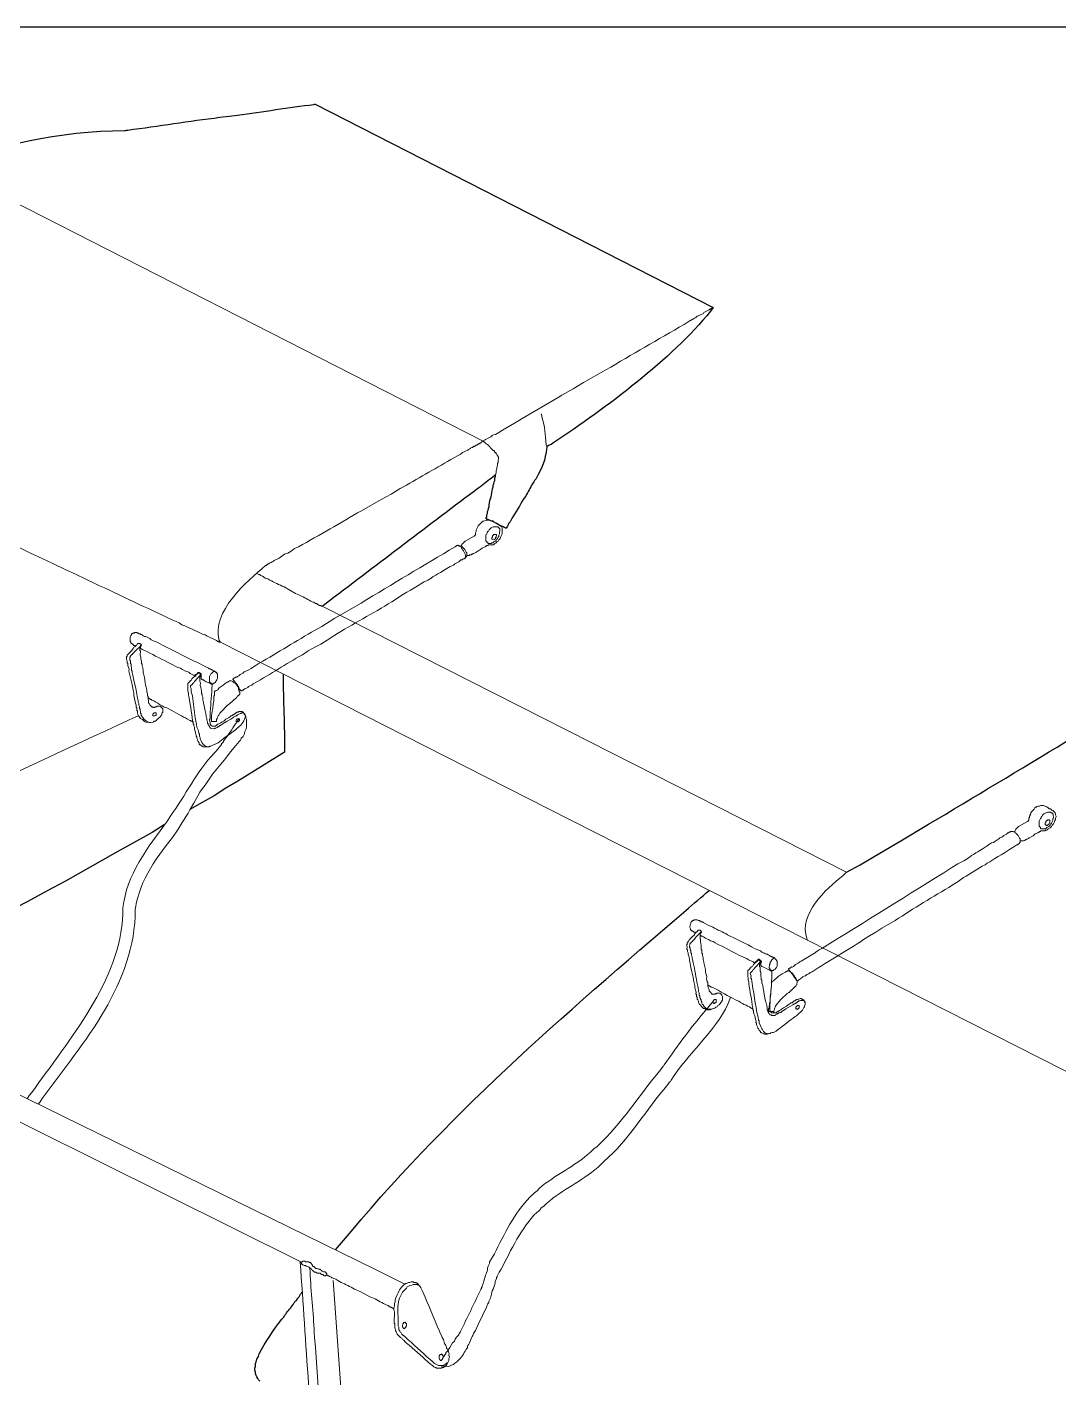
# Model space of a CAD drawing. Extents: x 0 to 563, y 0 to 205.
# Drawn here: x 219.5 to 260.1, y 151.9 to 205.2 of the extents above; entities that cross this region are included whole.
import ezdxf

# ---------------------------------------------------------------- set-up
doc = ezdxf.new("R2010")
doc.units = 0
doc.header["$LTSCALE"] = 0.3
doc.header["$MEASUREMENT"] = 0
doc.layers.add('1', color=1, linetype='CONTINUOUS')
doc.layers.add('TB Border', color=9, linetype='CONTINUOUS')

msp = doc.modelspace()

# ---------------------------------------------------------------- linework, layer by layer
at = {"layer": '1', "color": 41, "lineweight": 25}
for points in [[(230.761, 202.14), (230.787, 202.165), (230.812, 202.165), (246.497, 194.149), (246.392, 193.997)], [(227.059, 201.64), (227.419, 201.685), (227.753, 201.73)], [(223.306, 201.115), (223.357, 201.114), (223.383, 201.139), (223.434, 201.138)], [(240.224, 188.82), (240.12, 188.745), (240.017, 188.696), (239.939, 188.646)], [(239.507, 187.371), (239.455, 187.321), (239.428, 187.27), (239.375, 187.194)], [(239.111, 186.711), (239.032, 186.61), (238.979, 186.508)], [(229.552, 179.67), (229.551, 179.644)], [(229.602, 176.643), (229.601, 176.617), (228.694, 176.043), (227.761, 175.47), (227.294, 175.196), (226.828, 174.896), (226.361, 174.622), (225.869, 174.348)], [(251.754, 171.875), (252.297, 172.173), (252.842, 172.497), (253.904, 173.12), (254.992, 173.768)], [(231.622, 156.99), (231.857, 157.268)], [(229.943, 154.839), (229.97, 154.89), (229.996, 154.915), (230.022, 154.966), (230.074, 154.99), (230.1, 155.041), (230.101, 155.067), (230.179, 155.143), (230.232, 155.244), (230.258, 155.269), (230.284, 155.295), (230.285, 155.32), (230.31, 155.32)]]:
    msp.add_lwpolyline(points, dxfattribs=at)
at = {"layer": '1', "color": 41, "lineweight": 13}
for points in [[(216.203, 199.699), (237.43, 188.869)], [(246.497, 194.149), (246.471, 194.124), (246.445, 194.124), (246.445, 194.098), (246.419, 194.099), (246.393, 194.074), (246.367, 194.074), (246.341, 194.049)], [(239.754, 189.829), (239.731, 189.957)], [(237.43, 188.869), (237.455, 188.868), (237.455, 188.843), (237.481, 188.842), (237.506, 188.816), (237.531, 188.79), (237.556, 188.764), (237.607, 188.737), (237.834, 188.503), (237.859, 188.502), (237.885, 188.476), (237.884, 188.451), (237.909, 188.424), (237.935, 188.424), (237.935, 188.398), (237.96, 188.372), (237.984, 188.321), (238.01, 188.295), (238.009, 188.269), (238.034, 188.243), (238.031, 188.038), (238.004, 187.987), (238.003, 187.91), (237.976, 187.833), (237.975, 187.782), (237.948, 187.706), (237.947, 187.629), (237.92, 187.552), (237.918, 187.45)], [(239.939, 188.646), (239.915, 188.723)], [(237.083, 185.131), (237.135, 185.181), (237.137, 185.258), (237.163, 185.309), (237.164, 185.36), (237.19, 185.411), (237.191, 185.436), (237.244, 185.538), (237.296, 185.588), (237.322, 185.614), (237.374, 185.664), (237.4, 185.689), (237.427, 185.714), (237.452, 185.714), (237.556, 185.763), (237.709, 185.761), (237.76, 185.734), (237.812, 185.733), (237.837, 185.707), (237.888, 185.681), (237.913, 185.655), (237.938, 185.654)], [(237.938, 185.654), (237.964, 185.628), (237.989, 185.628), (238.014, 185.602), (238.04, 185.601), (238.065, 185.575), (238.09, 185.549), (238.116, 185.523), (238.141, 185.523), (238.166, 185.496), (238.166, 185.471), (238.191, 185.445), (238.187, 185.214), (238.161, 185.163), (238.134, 185.112), (238.107, 185.036), (238.055, 184.986), (238.029, 184.935), (237.977, 184.91), (237.95, 184.859), (237.899, 184.834), (237.846, 184.784), (237.821, 184.784)], [(236.563, 184.729), (236.564, 184.755), (236.59, 184.78), (236.59, 184.806), (236.616, 184.831), (236.642, 184.856), (236.668, 184.881), (236.695, 184.906), (236.721, 184.932), (237.083, 185.131)], [(230.152, 184.712), (229.996, 184.638), (229.867, 184.537), (229.737, 184.462), (229.608, 184.413), (229.4, 184.263), (229.193, 184.164), (229.167, 184.139), (229.116, 184.114), (229.089, 184.089), (229.064, 184.089), (229.012, 184.065), (228.986, 184.04), (228.96, 184.04), (228.934, 184.015), (228.909, 184.015), (228.908, 183.99), (228.883, 183.99), (228.882, 183.964), (228.856, 183.965)], [(236.715, 184.598), (236.74, 184.547), (236.764, 184.495), (236.79, 184.469), (236.787, 184.341), (236.761, 184.315), (236.735, 184.29), (236.735, 184.265), (236.709, 184.265), (236.683, 184.24), (236.657, 184.24), (236.631, 184.215), (236.605, 184.19), (236.554, 184.191), (236.476, 184.115), (236.372, 184.066), (236.32, 184.041), (236.268, 183.991)], [(236.735, 184.265), (236.737, 184.393), (236.712, 184.445), (236.687, 184.496), (236.663, 184.548), (236.637, 184.574), (236.613, 184.626), (236.588, 184.652), (236.563, 184.704), (236.512, 184.73), (236.486, 184.731), (236.461, 184.757), (236.435, 184.757), (236.436, 184.783), (236.435, 184.757), (236.41, 184.758)], [(237.097, 184.464), (237.071, 184.438), (237.045, 184.439), (237.019, 184.414), (236.994, 184.414), (236.968, 184.389), (236.916, 184.39), (236.89, 184.365), (236.788, 184.366)], [(237.641, 184.788), (237.615, 184.762), (237.564, 184.763), (237.563, 184.738), (237.538, 184.738), (237.512, 184.713)], [(228.62, 183.61), (228.594, 183.61), (228.569, 183.636), (228.543, 183.637)], [(229.026, 183.398), (228.95, 183.45), (228.848, 183.478)], [(235.75, 183.692), (235.647, 183.642), (235.569, 183.592), (235.466, 183.543), (235.387, 183.467)], [(230.272, 182.761), (230.17, 182.814), (230.043, 182.867), (229.586, 183.132)], [(234.3, 182.845), (233.833, 182.545)], [(230.882, 182.468), (230.831, 182.469), (230.755, 182.522)], [(231.086, 182.362), (231.06, 182.362), (231.035, 182.388), (231.009, 182.389)], [(240.781, 177.448), (231.086, 182.362)], [(225.203, 181.822), (225.331, 181.769), (225.458, 181.715), (225.559, 181.637)], [(224.7, 180.882), (224.547, 180.962), (224.471, 180.989), (224.42, 181.015), (224.344, 181.042), (224.293, 181.095), (224.141, 181.174), (224.09, 181.175), (224.039, 181.201), (224.014, 181.228), (223.963, 181.254), (223.937, 181.255), (223.912, 181.281), (223.861, 181.282), (223.861, 181.307), (223.81, 181.308), (223.785, 181.334), (223.708, 181.335), (223.682, 181.31), (223.656, 181.311), (223.63, 181.285), (223.604, 181.286), (223.578, 181.261), (223.578, 181.235), (223.552, 181.21), (223.525, 181.159), (223.522, 180.98), (223.547, 180.954), (223.547, 180.928), (223.572, 180.902), (223.598, 180.901), (223.597, 180.876), (223.623, 180.875), (223.673, 180.823), (223.724, 180.822), (223.724, 180.771), (223.698, 180.771), (223.672, 180.746), (223.645, 180.695), (223.593, 180.619), (223.567, 180.594), (223.541, 180.595), (223.541, 180.569), (223.436, 180.468), (223.41, 180.443), (223.409, 180.392), (223.383, 180.367), (223.381, 180.264), (223.406, 180.212), (223.405, 180.135), (223.43, 180.109), (223.429, 180.032), (223.477, 179.878), (223.476, 179.801), (223.595, 179.286), (223.643, 179.054), (223.666, 178.951), (223.665, 178.849), (223.736, 178.54), (223.761, 178.462), (223.759, 178.385), (223.784, 178.359), (223.783, 178.257), (223.808, 178.231), (223.807, 178.154), (223.831, 178.102), (223.856, 178.05), (223.881, 178.024), (223.906, 177.973), (223.931, 177.946), (223.956, 177.92), (224.007, 177.894), (224.032, 177.868), (224.058, 177.842), (224.083, 177.816), (224.134, 177.789), (224.39, 177.785), (224.442, 177.809), (224.468, 177.835), (224.519, 177.834), (224.545, 177.859)], [(226.374, 181.264), (226.476, 181.236), (226.552, 181.184)], [(231.553, 181.2), (231.293, 181.025), (231.034, 180.875), (230.801, 180.751), (230.542, 180.602), (230.309, 180.452)], [(223.724, 180.797), (223.75, 180.796), (223.75, 180.822), (223.776, 180.821), (223.802, 180.872), (223.828, 180.897), (223.905, 180.896), (223.93, 180.87), (223.956, 180.87), (223.956, 180.844), (223.981, 180.843), (223.956, 180.844), (223.955, 180.793), (223.929, 180.793), (223.928, 180.716), (223.902, 180.691), (223.901, 180.64), (223.926, 180.588), (223.923, 180.434), (223.947, 180.357), (223.946, 180.28), (223.97, 180.203), (223.968, 180.1), (223.994, 180.1), (223.992, 179.997), (224.017, 179.945), (224.017, 179.92), (224.041, 179.842), (224.039, 179.74), (224.063, 179.662), (224.087, 179.559), (224.109, 179.354), (224.133, 179.251), (224.158, 179.173), (224.181, 179.07), (224.18, 178.994), (224.204, 178.916), (224.203, 178.839), (224.228, 178.813), (224.227, 178.711)], [(223.981, 180.843), (223.956, 180.844), (223.955, 180.818), (223.93, 180.819), (223.929, 180.793)], [(226.984, 180.971), (227.01, 180.971), (227.035, 180.945), (227.086, 180.944)], [(227.036, 181.021), (227.086, 180.944)], [(240.006, 174.378), (227.086, 180.944)], [(223.668, 180.541), (223.668, 180.515), (223.642, 180.516), (223.616, 180.491), (223.616, 180.465), (223.59, 180.466), (223.538, 180.415), (223.537, 180.39), (223.511, 180.364), (223.509, 180.236), (223.534, 180.21), (223.533, 180.107), (223.558, 180.081), (223.556, 179.979), (223.581, 179.953), (223.579, 179.85), (223.604, 179.799), (223.603, 179.747), (223.627, 179.644), (223.674, 179.387), (223.746, 179.129), (223.817, 178.743), (223.841, 178.64), (223.84, 178.589), (223.864, 178.537), (223.863, 178.46), (223.888, 178.409), (223.887, 178.332), (223.912, 178.306), (223.911, 178.255), (223.936, 178.203), (223.935, 178.152), (223.96, 178.125), (223.959, 178.074), (223.984, 178.048), (223.984, 178.022), (224.009, 177.996), (224.034, 177.97), (224.034, 177.945), (224.059, 177.944), (224.059, 177.919)], [(226.749, 179.257), (226.75, 179.308), (226.776, 179.308), (226.802, 179.333), (226.827, 179.332), (226.879, 179.357), (226.932, 179.459), (226.959, 179.51), (226.962, 179.689), (226.937, 179.715), (226.937, 179.741), (226.912, 179.767), (226.886, 179.767), (226.836, 179.82), (226.785, 179.846), (226.759, 179.847), (226.734, 179.873), (226.708, 179.873), (226.683, 179.899), (226.632, 179.9), (226.607, 179.926), (226.505, 179.979), (226.454, 180.006), (226.353, 180.059)], [(228.377, 179.972), (228.455, 180.022), (228.533, 180.072), (228.611, 180.122)], [(225.799, 179.171), (225.801, 179.325), (225.828, 179.35), (225.854, 179.375), (225.88, 179.4), (225.88, 179.426), (225.906, 179.425), (225.932, 179.451), (225.958, 179.501), (226.011, 179.552), (226.114, 179.627), (226.141, 179.678), (226.167, 179.703), (226.193, 179.702), (226.193, 179.728), (226.244, 179.727), (226.295, 179.701), (226.32, 179.675), (226.317, 179.495)], [(226.321, 179.7), (226.295, 179.675), (226.269, 179.65), (226.268, 179.624), (226.164, 179.523), (226.085, 179.422), (226.059, 179.397), (226.033, 179.346), (226.007, 179.347), (226.007, 179.321), (225.981, 179.321), (225.98, 179.296), (225.954, 179.271), (225.929, 179.271), (225.928, 179.245), (225.903, 179.246), (225.901, 179.169), (225.926, 179.117), (225.924, 178.989), (225.973, 178.834)], [(226.089, 179.653), (226.115, 179.678), (226.141, 179.678), (226.167, 179.703), (226.167, 179.729), (226.193, 179.728), (226.194, 179.754), (226.245, 179.753), (226.27, 179.727), (226.296, 179.726), (226.321, 179.7), (226.32, 179.649), (226.294, 179.649), (226.293, 179.598), (226.267, 179.573), (226.264, 179.394), (226.289, 179.342), (226.287, 179.239)], [(226.317, 179.495), (226.343, 179.495), (226.368, 179.469), (226.419, 179.468), (226.445, 179.442), (226.521, 179.389), (226.597, 179.362), (226.648, 179.336), (226.674, 179.335), (226.699, 179.309), (226.724, 179.309), (226.724, 179.283)], [(226.887, 179.793), (226.81, 179.794), (226.731, 179.719), (226.705, 179.694), (226.652, 179.592), (226.649, 179.387), (226.674, 179.361), (226.699, 179.335), (226.725, 179.334), (226.724, 179.309), (226.75, 179.308)], [(228.417, 179.331), (228.366, 179.306), (228.313, 179.256), (228.236, 179.231), (228.184, 179.206), (228.158, 179.156), (228.054, 179.106), (228.029, 179.107), (227.977, 179.056), (227.951, 179.057), (227.925, 179.031), (227.899, 179.032), (227.874, 179.058), (227.849, 179.084), (227.824, 179.11), (227.799, 179.162), (227.724, 179.291), (227.674, 179.344), (227.649, 179.395), (227.624, 179.421), (227.599, 179.447), (227.599, 179.473), (227.574, 179.473), (227.574, 179.499), (227.6, 179.499), (227.6, 179.524), (227.626, 179.524), (227.652, 179.549), (227.678, 179.574), (227.729, 179.573), (227.755, 179.599), (227.807, 179.623), (227.859, 179.674), (227.911, 179.698), (227.963, 179.723), (228.015, 179.774)], [(225.819, 178.863), (225.82, 178.94), (225.796, 179.017), (225.797, 179.043)], [(226.334, 178.956), (226.333, 178.931), (226.358, 178.905), (226.357, 178.828), (226.382, 178.776), (226.38, 178.673), (226.405, 178.622), (226.475, 178.236), (226.499, 178.133), (226.523, 178.055), (226.522, 178.004), (226.547, 177.952), (226.546, 177.876), (226.571, 177.824), (226.569, 177.747), (226.595, 177.747), (226.594, 177.695), (226.619, 177.669), (226.619, 177.644), (226.644, 177.643), (226.644, 177.617), (226.694, 177.565), (226.745, 177.539), (226.848, 177.537), (226.874, 177.562), (226.899, 177.562), (226.951, 177.586), (226.977, 177.612), (227.003, 177.611), (227.029, 177.636), (227.055, 177.662), (227.081, 177.661), (227.107, 177.686), (227.158, 177.711), (227.184, 177.736), (227.34, 177.836), (227.495, 177.91), (227.573, 177.96), (227.599, 177.986), (227.625, 178.011), (227.677, 178.036), (227.703, 178.035), (227.703, 178.061), (227.729, 178.06), (227.755, 178.085), (227.858, 178.135), (227.884, 178.135), (227.91, 178.16), (227.987, 178.158), (228.012, 178.132), (228.012, 178.107), (228.037, 178.081)], [(226.757, 178.231), (226.784, 178.333), (226.788, 178.513), (226.815, 178.615), (226.819, 178.82), (226.845, 178.845), (226.847, 178.999), (226.873, 179.024), (226.899, 179.024), (226.925, 179.049), (226.977, 179.073), (227.029, 179.149), (227.107, 179.199), (227.185, 179.249), (227.263, 179.325), (227.341, 179.375), (227.367, 179.374), (227.393, 179.4), (227.444, 179.424), (227.521, 179.423), (227.572, 179.397), (227.597, 179.37), (227.623, 179.344), (227.673, 179.318), (227.699, 179.292), (227.723, 179.24), (227.749, 179.214), (227.773, 179.162), (227.798, 179.136), (227.798, 179.085), (227.823, 179.059), (227.822, 179.008), (227.847, 178.981), (227.846, 178.905), (227.82, 178.879), (227.819, 178.854), (227.794, 178.854), (227.793, 178.829), (227.768, 178.829), (227.741, 178.804), (227.715, 178.753), (227.611, 178.678), (227.585, 178.653), (227.559, 178.627), (227.455, 178.527), (227.351, 178.452), (227.272, 178.376), (227.194, 178.275), (227.063, 178.149), (227.037, 178.124), (227.011, 178.073), (226.985, 178.048), (226.958, 177.997), (226.957, 177.945), (226.931, 177.895), (226.929, 177.818), (226.724, 177.821), (226.725, 177.872)], [(224.781, 178.163), (224.807, 178.188), (224.809, 178.316), (224.709, 178.42), (224.581, 178.422), (224.554, 178.397), (224.503, 178.398), (224.477, 178.373), (224.426, 178.374), (224.401, 178.4), (224.375, 178.4), (224.35, 178.426), (224.325, 178.453), (224.299, 178.479), (224.275, 178.53), (224.249, 178.556), (224.251, 178.659), (224.226, 178.685), (224.227, 178.736), (224.253, 178.736), (224.278, 178.71), (224.303, 178.709), (224.329, 178.683), (224.354, 178.683), (224.379, 178.657), (224.456, 178.63), (224.532, 178.577), (224.608, 178.55), (224.684, 178.498), (224.786, 178.445), (224.862, 178.392), (224.964, 178.365), (225.168, 178.258), (225.345, 178.153), (225.447, 178.1), (225.549, 178.047), (225.625, 177.994), (225.701, 177.967), (225.777, 177.915), (225.879, 177.861), (225.904, 177.861), (225.93, 177.835), (225.955, 177.835), (225.98, 177.808), (226.006, 177.808), (226.005, 177.731), (226.03, 177.705), (226.029, 177.654), (226.054, 177.602), (226.052, 177.525), (226.101, 177.396), (226.101, 177.345), (226.125, 177.293), (226.124, 177.242), (226.15, 177.216), (226.149, 177.164), (226.174, 177.113), (226.173, 177.087), (226.198, 177.035), (226.248, 176.983), (226.247, 176.932), (226.273, 176.906), (226.298, 176.905), (226.323, 176.879), (226.349, 176.853), (226.374, 176.853), (226.399, 176.827), (226.63, 176.823), (226.656, 176.848), (226.707, 176.847), (226.811, 176.896)], [(223.856, 178.05), (223.675, 177.976)], [(226.086, 177.96), (226.132, 177.703), (226.156, 177.6), (226.206, 177.497), (226.23, 177.394), (226.229, 177.343), (226.254, 177.316), (226.253, 177.24), (226.277, 177.188), (226.277, 177.137)], [(226.266, 175.034), (226.371, 175.186), (226.476, 175.312), (226.581, 175.464), (226.66, 175.591), (226.765, 175.743), (227.289, 176.375), (227.473, 176.629), (227.683, 176.881), (227.813, 177.033), (227.866, 177.083), (227.892, 177.134), (227.893, 177.16), (227.971, 177.235), (228.024, 177.337), (228.025, 177.388), (228.078, 177.49), (228.105, 177.592), (228.111, 177.9), (228.086, 177.952), (228.087, 178.028), (228.062, 178.055), (228.037, 178.081)], [(226.979, 177.714), (226.953, 177.689), (226.927, 177.689), (226.927, 177.664), (226.901, 177.664), (226.901, 177.639), (226.747, 177.641), (226.722, 177.667), (226.696, 177.668), (226.696, 177.693), (226.671, 177.72), (226.673, 177.796), (226.648, 177.874), (226.649, 177.899), (226.675, 177.925), (226.68, 178.207)], [(226.988, 176.74), (227.04, 176.816), (227.066, 176.841), (227.067, 176.866), (227.092, 176.866), (227.093, 176.892), (227.119, 176.917), (227.119, 176.942), (227.146, 176.968), (227.172, 176.993), (227.198, 177.018), (227.198, 177.044), (227.251, 177.12), (227.329, 177.221), (227.382, 177.297), (227.513, 177.474), (227.566, 177.576), (227.672, 177.728), (227.698, 177.753), (227.724, 177.804), (227.75, 177.829), (227.751, 177.855), (227.777, 177.88), (227.777, 177.906), (227.803, 177.905), (227.803, 177.931)], [(228.007, 177.85), (228.034, 177.901), (228.034, 177.927), (228.061, 177.978), (228.062, 178.055), (228.037, 178.106), (227.987, 178.158), (227.987, 178.184), (227.962, 178.185), (227.936, 178.211), (227.808, 178.213), (227.782, 178.188), (227.731, 178.188), (227.705, 178.163), (227.679, 178.164), (227.679, 178.138), (227.653, 178.139), (227.653, 178.113), (227.627, 178.113), (227.601, 178.088), (227.575, 178.089), (227.549, 178.063), (227.497, 178.039), (227.471, 178.013), (227.394, 177.964), (227.29, 177.914), (227.212, 177.838)], [(224.287, 177.786), (224.339, 177.786)], [(226.006, 177.808), (225.981, 177.834), (225.981, 177.86)], [(227.434, 177.322), (227.668, 177.497), (227.72, 177.548), (227.745, 177.547), (227.746, 177.573), (227.771, 177.572), (227.824, 177.623)], [(240.781, 177.448), (251.754, 171.875)], [(226.452, 176.877), (226.553, 176.824), (226.579, 176.824)], [(224.99, 173.902), (225.095, 174.08), (225.201, 174.232)], [(240.006, 174.378), (269.566, 159.386)], [(258.372, 173.453), (258.372, 173.479), (258.398, 173.504), (258.399, 173.53), (258.425, 173.58), (258.451, 173.606), (258.477, 173.631), (258.504, 173.656), (258.53, 173.681), (258.892, 173.88), (258.918, 173.88), (258.918, 173.905), (258.944, 173.93), (258.946, 174.007), (258.972, 174.033), (258.973, 174.084), (258.999, 174.109), (258.999, 174.16), (259.026, 174.186), (259.026, 174.237), (259.079, 174.287), (259.105, 174.312), (259.157, 174.363), (259.183, 174.414), (259.209, 174.439), (259.235, 174.438), (259.261, 174.464), (259.313, 174.488), (259.364, 174.487), (259.416, 174.512), (259.518, 174.51), (259.62, 174.457), (259.646, 174.457), (259.697, 174.43), (259.722, 174.404), (259.747, 174.378)], [(259.747, 174.378), (259.798, 174.377), (259.823, 174.351)], [(259.95, 174.247), (259.975, 174.22), (260, 174.194), (259.999, 174.143), (260.024, 174.091), (260.024, 174.066), (259.997, 174.015), (259.996, 173.964), (259.97, 173.913), (259.943, 173.836), (259.916, 173.785)], [(259.685, 173.738), (259.659, 173.739), (259.659, 173.713), (259.633, 173.739), (259.608, 173.74), (259.582, 173.766), (259.583, 173.817), (259.609, 173.842), (259.61, 173.893), (259.636, 173.893), (259.636, 173.919), (259.662, 173.918), (259.688, 173.943), (259.739, 173.942), (259.765, 173.916)], [(257.389, 172.983), (257.467, 173.033), (257.544, 173.057), (257.7, 173.157), (257.752, 173.182), (257.804, 173.232), (257.881, 173.256), (257.933, 173.307), (257.959, 173.332), (258.063, 173.382), (258.089, 173.407), (258.115, 173.432), (258.141, 173.431), (258.167, 173.457), (258.192, 173.456), (258.218, 173.481), (258.321, 173.48), (258.423, 173.427), (258.523, 173.322), (258.573, 173.219), (258.598, 173.193), (258.596, 173.065), (258.57, 173.039), (258.569, 173.014), (258.544, 173.014), (258.543, 172.989), (258.518, 172.989), (258.492, 172.964), (258.466, 172.964)], [(258.622, 173.115), (258.597, 173.116)], [(259.708, 173.584), (259.681, 173.559), (259.655, 173.534), (259.604, 173.534), (259.578, 173.509), (259.399, 173.512), (259.398, 173.487), (259.373, 173.487), (259.346, 173.462), (259.321, 173.462), (259.295, 173.437), (259.191, 173.388), (259.113, 173.312), (258.958, 173.238), (258.932, 173.213), (258.88, 173.188), (258.854, 173.188), (258.854, 173.163), (258.828, 173.163)], [(224.553, 172.396), (224.947, 172.928)], [(257.481, 172.34), (257.403, 172.29), (257.299, 172.241), (257.221, 172.165)], [(251.754, 171.875), (251.623, 171.749)], [(256.366, 171.667), (256.158, 171.517), (255.925, 171.367)], [(223.234, 170.239), (223.238, 170.47)], [(223.724, 170.41), (223.752, 170.538), (223.754, 170.641), (223.808, 170.845)], [(246.485, 169.709), (246.434, 169.736), (246.357, 169.763), (246.103, 169.895), (246.078, 169.921), (246.027, 169.922), (246.002, 169.948), (245.976, 169.949), (245.976, 169.974), (245.951, 169.975), (245.925, 169.975), (245.874, 170.002), (245.746, 170.004), (245.72, 169.979), (245.694, 169.979), (245.668, 169.954), (245.643, 169.955), (245.642, 169.929), (245.616, 169.904), (245.615, 169.852), (245.589, 169.802), (245.587, 169.699), (245.612, 169.647), (245.611, 169.622), (245.636, 169.596), (245.636, 169.57), (245.687, 169.569), (245.738, 169.517), (245.789, 169.516), (245.789, 169.49), (245.814, 169.49), (245.789, 169.49), (245.788, 169.465), (245.762, 169.44), (245.762, 169.414), (245.657, 169.313), (245.631, 169.288), (245.605, 169.263), (245.579, 169.238), (245.579, 169.212), (245.553, 169.212), (245.526, 169.162), (245.5, 169.136), (245.5, 169.111), (245.474, 169.086), (245.473, 169.034), (245.447, 169.009), (245.472, 168.957), (245.469, 168.829), (245.495, 168.829), (245.494, 168.752), (245.518, 168.7), (245.518, 168.649), (245.542, 168.572), (245.566, 168.469), (245.564, 168.392), (245.588, 168.289), (245.612, 168.186), (245.659, 167.954), (245.707, 167.748), (245.731, 167.619), (245.778, 167.413), (245.777, 167.336), (245.801, 167.233), (245.825, 167.156), (245.824, 167.079), (245.849, 167.053), (245.848, 166.976), (245.873, 166.95), (245.872, 166.873), (245.897, 166.847), (245.921, 166.795), (245.921, 166.744), (245.945, 166.692), (245.971, 166.666), (245.996, 166.64), (246.046, 166.588), (246.071, 166.562), (246.096, 166.536), (246.122, 166.51), (246.173, 166.509), (246.198, 166.483), (246.224, 166.482), (246.275, 166.456), (246.377, 166.454), (246.429, 166.479), (246.455, 166.478), (246.506, 166.503), (246.532, 166.503), (246.584, 166.528), (246.61, 166.553), (246.661, 166.577), (246.688, 166.628), (246.74, 166.653), (246.766, 166.678), (246.766, 166.704), (246.792, 166.703), (246.792, 166.729), (246.818, 166.754), (246.844, 166.779), (246.845, 166.805), (246.871, 166.83), (246.874, 166.984), (246.849, 167.036)], [(253.67, 169.97), (253.152, 169.671), (252.918, 169.521), (252.659, 169.372), (252.426, 169.222)], [(245.814, 169.49), (245.815, 169.516), (245.84, 169.515), (245.892, 169.566), (245.893, 169.591), (245.995, 169.589), (246.021, 169.563), (246.02, 169.538), (246.046, 169.537), (246.045, 169.512), (246.019, 169.486), (246.019, 169.461), (245.993, 169.461), (245.993, 169.436)], [(245.992, 169.384), (246.017, 169.384), (246.043, 169.358), (246.068, 169.357), (246.119, 169.331), (246.195, 169.278), (246.246, 169.252), (246.322, 169.225), (246.398, 169.172), (246.501, 169.145), (246.577, 169.092), (246.678, 169.039), (246.78, 168.986), (246.856, 168.959), (247.263, 168.747), (247.365, 168.694), (247.568, 168.588), (247.645, 168.561), (247.746, 168.508), (247.823, 168.481), (247.899, 168.428), (247.95, 168.402), (248.026, 168.375), (248.077, 168.348), (248.102, 168.322), (248.128, 168.322), (248.153, 168.296)], [(246.046, 169.537), (246.02, 169.512), (245.994, 169.487)], [(248.814, 167.951), (248.815, 168.002), (248.866, 168.001), (248.892, 168.026), (248.944, 168.051), (248.97, 168.102), (248.996, 168.127), (249.023, 168.178), (249.026, 168.383), (249.001, 168.384), (249.001, 168.409), (248.976, 168.435), (248.9, 168.513), (248.849, 168.514), (248.849, 168.54), (248.798, 168.541), (248.773, 168.567), (248.747, 168.567), (248.722, 168.593), (248.671, 168.62), (248.646, 168.646), (248.595, 168.647), (248.544, 168.673), (248.493, 168.7), (248.417, 168.727), (248.366, 168.779), (248.29, 168.806), (248.239, 168.833), (248.163, 168.86), (248.01, 168.939), (247.883, 169.018), (247.705, 169.098), (247.4, 169.257), (247.069, 169.417)], [(245.68, 169.159), (245.654, 169.134), (245.628, 169.109), (245.602, 169.083), (245.576, 169.058), (245.574, 168.93), (245.599, 168.904), (245.597, 168.801), (245.623, 168.801), (245.621, 168.698), (245.646, 168.672), (245.645, 168.595), (245.67, 168.544), (245.669, 168.492), (245.693, 168.441), (245.717, 168.312)], [(246.034, 168.845), (246.033, 168.819), (246.059, 168.819), (246.057, 168.691), (246.082, 168.665), (246.081, 168.613), (246.105, 168.51), (246.104, 168.434), (246.127, 168.331), (246.152, 168.253), (246.2, 168.047), (246.198, 167.945), (246.222, 167.842), (246.246, 167.764), (246.244, 167.662), (246.268, 167.584), (246.268, 167.559), (246.293, 167.533), (246.291, 167.405), (246.317, 167.404)], [(250.195, 169.26), (250.22, 169.183)], [(248.153, 168.321), (248.154, 168.347), (248.179, 168.346), (248.205, 168.372), (248.258, 168.422), (248.284, 168.447), (248.309, 168.447), (248.335, 168.421), (248.36, 168.42), (248.36, 168.395), (248.385, 168.394), (248.384, 168.317), (248.358, 168.318), (248.358, 168.266), (248.331, 168.241)], [(248.283, 168.422), (248.309, 168.421), (248.308, 168.395), (248.36, 168.395), (248.385, 168.368), (248.411, 168.368), (248.41, 168.342), (248.384, 168.317), (248.382, 168.189)], [(248.385, 168.368), (248.359, 168.369), (248.359, 168.343)], [(248.769, 168.362), (248.743, 168.337), (248.743, 168.285), (248.716, 168.235), (248.714, 168.106), (248.739, 168.08), (248.738, 168.029), (248.764, 168.029), (248.789, 168.002), (248.815, 168.002)], [(248.951, 168.461), (248.926, 168.487), (248.9, 168.488)], [(250.404, 167.949), (250.326, 167.925), (250.274, 167.874), (250.197, 167.85), (250.145, 167.8), (250.093, 167.775), (250.041, 167.75), (250.015, 167.725), (249.963, 167.7), (249.937, 167.675), (249.886, 167.65), (249.859, 167.625), (249.833, 167.6), (249.808, 167.6), (249.783, 167.626), (249.757, 167.652), (249.733, 167.704), (249.707, 167.73), (249.633, 167.86), (249.507, 167.99), (249.507, 168.016), (249.482, 168.016), (249.482, 168.042), (249.457, 168.068), (249.482, 168.067), (249.509, 168.093), (249.534, 168.092), (249.586, 168.143), (249.612, 168.142), (249.664, 168.167), (249.742, 168.242), (249.845, 168.292), (249.923, 168.342), (249.975, 168.367)], [(247.908, 167.479), (247.909, 167.556), (247.885, 167.633), (247.886, 167.71), (247.861, 167.736), (247.866, 168.018), (247.892, 168.018), (247.918, 168.043), (247.944, 168.068), (247.944, 168.094), (247.97, 168.094), (247.97, 168.119), (247.996, 168.119), (247.996, 168.144), (248.048, 168.169)], [(248.097, 168.04), (248.072, 168.041), (248.071, 168.015), (248.045, 167.99)], [(248.354, 168.036), (248.353, 167.984), (248.377, 167.933)], [(248.382, 168.189), (248.407, 168.189), (248.407, 168.163), (248.433, 168.163)], [(248.788, 167.977), (248.814, 167.976)], [(248.806, 167.489), (248.807, 167.541), (248.832, 167.54), (248.833, 167.566), (248.884, 167.591), (249.067, 167.767), (249.145, 167.817), (249.223, 167.867), (249.3, 167.917), (249.352, 167.941), (249.378, 167.967), (249.404, 167.966), (249.43, 167.991), (249.455, 167.991), (249.506, 167.964), (249.532, 167.964), (249.557, 167.938), (249.608, 167.911), (249.658, 167.859), (249.683, 167.808), (249.708, 167.781), (249.733, 167.73), (249.758, 167.704), (249.783, 167.652), (249.783, 167.626), (249.807, 167.575), (249.805, 167.446), (249.779, 167.421), (249.753, 167.396), (249.753, 167.37), (249.727, 167.371), (249.544, 167.194), (249.519, 167.195), (249.518, 167.169), (249.492, 167.144), (249.467, 167.144), (249.466, 167.119), (249.414, 167.094)], [(245.881, 167.437), (245.905, 167.334), (245.904, 167.283), (245.929, 167.231), (245.928, 167.18), (245.953, 167.128), (245.951, 167.026), (245.976, 167), (245.975, 166.923), (246, 166.897), (246, 166.871), (246.025, 166.845), (246.024, 166.794), (246.049, 166.768), (246.048, 166.716), (246.073, 166.69), (246.073, 166.665), (246.099, 166.664), (246.124, 166.638), (246.123, 166.612), (246.149, 166.586), (246.174, 166.56), (246.199, 166.534), (246.224, 166.508), (246.25, 166.508), (246.275, 166.482), (246.429, 166.479)], [(246.645, 167.116), (246.619, 167.091), (246.593, 167.092), (246.593, 167.066), (246.465, 167.068), (246.364, 167.172), (246.339, 167.199), (246.34, 167.25), (246.315, 167.302), (246.315, 167.327), (246.291, 167.379), (246.291, 167.43), (246.317, 167.43), (246.317, 167.404), (246.368, 167.403), (246.367, 167.378), (246.393, 167.377), (246.418, 167.351)], [(247.989, 167.734), (247.989, 167.709), (248.014, 167.682)], [(248.398, 167.65), (248.423, 167.624), (248.422, 167.522)], [(247.154, 166.877), (247.181, 166.953)], [(247.232, 166.927), (247.435, 166.821), (247.511, 166.794)], [(248.516, 167.058), (248.563, 166.801), (248.588, 166.749), (248.587, 166.698), (248.612, 166.646), (248.611, 166.595), (248.635, 166.543), (248.634, 166.441), (248.659, 166.44), (248.658, 166.389), (248.684, 166.363), (248.683, 166.337), (248.708, 166.311), (248.733, 166.26), (248.784, 166.259), (248.81, 166.233), (248.938, 166.23), (248.964, 166.256), (249.016, 166.28), (249.042, 166.306), (249.067, 166.305), (249.093, 166.33), (249.119, 166.33), (249.145, 166.355), (249.171, 166.355)], [(248.889, 166.385), (248.889, 166.359), (248.864, 166.386), (248.684, 166.389), (248.686, 166.491), (248.712, 166.516), (248.715, 166.721), (248.742, 166.798), (248.744, 166.901), (248.773, 167.08)], [(250.126, 166.748), (250.101, 166.774), (250.102, 166.8), (250.076, 166.826), (250.077, 166.852), (250.051, 166.852), (250.026, 166.878), (250, 166.879), (249.975, 166.905), (249.924, 166.906), (249.872, 166.881), (249.847, 166.881), (249.821, 166.856), (249.769, 166.857), (249.769, 166.832), (249.743, 166.832), (249.717, 166.807), (249.691, 166.807), (249.665, 166.782), (249.613, 166.732), (249.562, 166.733), (249.536, 166.707), (249.458, 166.657), (249.38, 166.582), (249.276, 166.532), (249.199, 166.482), (249.173, 166.457), (249.121, 166.432), (249.095, 166.407), (249.069, 166.408), (249.017, 166.357), (248.991, 166.358), (248.991, 166.332), (248.786, 166.336), (248.786, 166.361), (248.761, 166.387), (248.736, 166.413), (248.746, 166.977)], [(249.741, 166.704), (249.767, 166.729), (249.793, 166.729), (249.793, 166.754), (249.819, 166.754), (249.819, 166.779), (249.845, 166.779), (249.871, 166.804), (249.922, 166.803), (249.948, 166.828), (250.076, 166.826), (250.102, 166.8), (250.127, 166.774)], [(248.019, 166.503), (248.071, 166.502), (248.07, 166.451), (248.095, 166.424), (248.094, 166.348), (248.118, 166.27), (248.143, 166.219), (248.166, 166.09), (248.19, 166.013), (248.189, 165.961), (248.215, 165.935), (248.213, 165.858), (248.263, 165.755), (248.262, 165.729), (248.288, 165.703), (248.312, 165.651), (248.363, 165.599), (248.362, 165.574), (248.387, 165.548), (248.413, 165.547)], [(248.071, 166.502), (248.071, 166.527), (248.046, 166.554)], [(249.732, 166.191), (249.784, 166.216), (249.81, 166.241), (249.836, 166.266), (249.992, 166.417), (250.019, 166.443), (250.045, 166.493), (250.072, 166.544), (250.098, 166.569)], [(248.27, 166.165), (248.294, 166.062), (248.293, 166.036), (248.319, 166.036), (248.317, 165.933), (248.367, 165.83), (248.391, 165.753), (248.416, 165.701), (248.441, 165.675), (248.466, 165.623), (248.491, 165.597), (248.541, 165.545), (248.566, 165.519), (248.643, 165.517)], [(248.566, 165.493), (248.643, 165.492), (248.695, 165.517), (248.746, 165.516), (248.772, 165.541), (248.824, 165.566), (248.875, 165.565), (248.978, 165.614), (249.031, 165.665), (249.056, 165.664), (249.082, 165.689)], [(217.457, 163.928), (233.198, 156.219), (234.342, 155.635)], [(244.711, 163.508), (244.763, 163.584), (244.789, 163.609), (244.79, 163.635), (244.815, 163.635), (244.842, 163.685)], [(219.466, 162.944), (219.545, 163.071), (219.65, 163.198)], [(219.898, 162.732), (219.977, 162.833), (220.056, 162.96)], [(241.664, 160.842), (241.794, 160.968), (241.924, 161.069)], [(241.962, 160.247), (242.196, 160.474)], [(239.274, 159.063), (239.457, 159.239), (239.56, 159.314), (239.639, 159.416)], [(239.546, 158.468), (239.65, 158.544), (239.728, 158.645), (239.832, 158.72), (239.937, 158.821)], [(237.555, 156.041), (237.609, 156.194), (237.61, 156.271), (237.637, 156.347), (237.664, 156.398), (237.69, 156.449), (237.691, 156.526), (237.717, 156.551), (237.718, 156.577), (237.744, 156.602), (237.797, 156.703), (237.876, 156.83)], [(230.584, 156.315), (230.584, 156.29), (230.609, 156.264)], [(237.827, 155.446), (237.908, 155.676), (237.909, 155.753), (237.962, 155.854), (237.963, 155.906), (237.989, 155.931), (237.989, 155.956), (238.069, 156.109), (238.148, 156.236)], [(231.703, 155.783), (231.627, 155.836), (231.551, 155.863), (231.5, 155.889), (231.474, 155.89), (231.449, 155.916), (231.398, 155.942), (231.373, 155.943), (231.347, 155.969), (231.322, 155.969), (231.297, 155.995)], [(232.122, 147.339), (231.524, 155.786)], [(234.931, 155.573), (234.88, 155.6), (234.829, 155.626), (234.675, 155.629), (234.624, 155.604), (234.546, 155.58), (234.495, 155.555), (234.443, 155.53), (234.416, 155.48), (234.26, 155.328)], [(234.368, 155.66), (234.42, 155.659), (234.446, 155.684), (234.497, 155.709), (234.549, 155.708), (234.6, 155.733), (234.677, 155.732), (234.702, 155.706), (234.779, 155.704), (234.805, 155.678), (234.83, 155.678), (234.855, 155.652), (234.881, 155.625), (234.906, 155.599), (234.931, 155.573), (234.956, 155.547), (234.956, 155.522), (234.981, 155.521), (234.981, 155.496), (235.006, 155.444), (235.03, 155.392), (235.055, 155.34)], [(232.975, 155.146), (232.847, 155.199), (232.619, 155.331), (232.364, 155.438), (232.237, 155.517)], [(233.915, 154.668), (233.89, 154.694), (233.864, 154.694), (233.839, 154.72), (233.813, 154.721), (233.788, 154.747), (233.763, 154.747), (233.712, 154.774), (233.687, 154.8), (233.61, 154.827), (233.508, 154.88)], [(234.069, 154.665), (234.067, 154.562)], [(234.085, 154.126), (234.083, 153.998), (234.108, 153.946), (234.106, 153.844), (234.156, 153.792), (234.181, 153.74), (234.206, 153.714), (234.231, 153.662), (234.282, 153.61), (234.307, 153.609), (234.307, 153.584), (234.332, 153.583), (234.358, 153.557)], [(234.264, 154.072), (234.29, 154.097), (234.29, 154.123), (234.316, 154.122), (234.342, 154.147), (234.368, 154.147), (234.367, 154.121), (234.393, 154.121), (234.392, 154.095), (234.418, 154.069), (234.416, 153.992), (234.39, 153.967), (234.39, 153.941), (234.364, 153.916), (234.338, 153.891), (234.312, 153.891)], [(235.704, 152.816), (235.73, 152.841), (235.73, 152.867), (235.782, 152.866), (235.808, 152.891), (235.807, 152.865), (235.833, 152.865), (235.833, 152.839), (235.858, 152.813), (235.856, 152.736), (235.83, 152.711), (235.83, 152.686), (235.778, 152.635), (235.752, 152.636)], [(236.759, 153.054), (236.786, 153.105), (236.812, 153.13), (236.813, 153.181)], [(235.342, 152.668), (235.368, 152.642), (235.393, 152.616), (235.418, 152.616), (235.444, 152.59), (235.469, 152.564), (235.494, 152.537), (235.519, 152.511), (235.672, 152.432), (235.877, 152.428), (235.903, 152.453), (235.928, 152.453), (235.955, 152.478), (235.955, 152.504), (235.981, 152.503), (236.007, 152.529), (236.007, 152.554)], [(235.799, 152.378), (235.927, 152.376), (235.979, 152.401), (236.081, 152.399), (236.185, 152.449), (236.262, 152.473), (236.314, 152.523), (236.392, 152.573), (236.418, 152.598), (236.444, 152.624)]]:
    msp.add_lwpolyline(points, dxfattribs=at)
for points in [[(246.134, 193.95), (246.108, 193.899), (246.056, 193.874), (245.953, 193.825), (245.875, 193.8), (245.823, 193.75), (245.771, 193.725), (245.512, 193.576), (245.357, 193.476, 0.002048), (242.274, 191.683), (241.393, 191.185), (240.979, 190.936), (240.539, 190.687)], [(206.253, 190.767), (206.354, 190.714), (206.481, 190.66, -0.000344), (220.955, 183.819), (221.362, 183.633), (222.125, 183.261)], [(238.051, 189.217), (237.922, 189.142), (237.844, 189.118), (237.793, 189.093), (237.741, 189.043), (237.689, 189.018), (237.637, 188.993), (237.534, 188.944), (237.508, 188.919), (237.404, 188.869), (237.378, 188.844), (237.352, 188.819), (237.326, 188.794), (237.3, 188.794), (237.274, 188.769), (237.249, 188.769), (237.222, 188.744), (237.197, 188.745), (237.196, 188.719), (237.145, 188.72), (237.145, 188.694), (237.119, 188.695), (237.093, 188.669), (237.067, 188.67), (237.015, 188.619), (236.989, 188.62), (236.938, 188.595), (236.912, 188.57), (236.86, 188.545), (236.834, 188.52), (236.627, 188.421), (236.523, 188.346), (236.42, 188.296), (236.161, 188.147, -0.000908), (234.166, 187.002), (233.803, 186.777), (233.415, 186.579), (232.638, 186.131)], [(230.813, 181.418), (231.072, 181.567), (231.59, 181.892), (232.626, 182.489, -0.003635), (236.332, 184.708), (236.358, 184.733), (236.384, 184.732), (236.384, 184.758), (236.435, 184.757)], [(223.902, 180.717), (223.928, 180.716), (223.927, 180.691), (223.979, 180.69), (223.978, 180.664), (224.004, 180.664), (224.055, 180.637, -0.007361), (224.995, 180.159), (225.199, 180.053), (225.3, 180), (225.402, 179.947), (225.504, 179.92), (225.58, 179.867), (225.682, 179.814), (225.758, 179.787), (225.835, 179.76), (225.885, 179.708), (225.987, 179.655), (226.038, 179.654), (226.063, 179.628), (226.089, 179.627)], [(250.493, 168.691), (250.597, 168.766), (250.675, 168.816), (250.779, 168.866, 0.00011), (255.911, 172.06), (256.145, 172.209), (256.378, 172.334), (256.585, 172.458), (256.689, 172.533), (256.767, 172.583)], [(244.439, 164.103), (244.491, 164.179), (244.517, 164.204), (244.518, 164.23), (244.544, 164.229), (244.57, 164.28, -0.027059), (246.328, 166.583), (246.512, 166.811)], [(217.032, 163.089), (230.229, 156.527), (230.228, 156.501, 0.000687), (230.883, 146.898), (230.881, 146.796)], [(235.856, 152.736), (235.857, 152.762), (235.909, 152.812), (235.909, 152.838), (235.962, 152.888), (235.962, 152.94), (236.015, 152.99), (236.12, 153.142), (236.226, 153.32), (236.304, 153.395), (236.331, 153.472), (236.383, 153.548), (236.462, 153.623), (236.462, 153.649), (236.488, 153.674), (236.489, 153.7), (236.515, 153.725), (236.515, 153.751), (236.541, 153.75), (236.541, 153.776, 0.006268), (237.339, 155.429), (237.34, 155.455), (237.365, 155.454), (237.366, 155.506), (237.392, 155.531), (237.393, 155.556)], [(235.721, 153.79), (235.745, 153.713), (235.795, 153.609), (235.819, 153.532), (235.869, 153.454), (235.917, 153.3), (235.967, 153.222), (235.992, 153.17), (235.991, 153.119), (236.016, 153.093), (236.041, 153.041), (236.041, 153.015), (236.066, 152.989), (236.066, 152.964), (236.09, 152.912), (236.089, 152.835), (236.113, 152.758), (236.087, 152.707), (236.085, 152.63), (236.032, 152.528), (236.006, 152.477), (235.979, 152.427), (235.928, 152.402), (235.875, 152.351), (235.824, 152.352), (235.798, 152.327), (235.593, 152.331), (235.568, 152.357), (235.542, 152.357), (235.491, 152.384), (235.466, 152.41), (235.441, 152.436), (235.365, 152.488, -0.003037), (234.531, 153.221), (234.405, 153.326), (234.38, 153.352), (234.354, 153.378), (234.304, 153.43), (234.253, 153.457), (234.228, 153.508), (234.178, 153.535), (234.052, 153.665), (234.002, 153.769), (233.977, 153.795), (233.978, 153.846), (233.953, 153.898), (233.956, 154.077), (233.931, 154.103), (233.939, 154.565), (233.914, 154.616), (233.916, 154.693), (233.943, 154.795), (233.944, 154.872), (233.971, 154.949), (233.973, 155.026), (234, 155.102)], [(237.026, 153.614), (237.053, 153.69), (237.132, 153.817, -0.014965), (237.584, 154.758), (237.584, 154.784), (237.611, 154.835), (237.611, 154.86), (237.637, 154.86), (237.637, 154.885), (237.663, 154.911), (237.664, 154.962)], [(230.773, 153.876), (230.77, 153.722), (230.793, 153.542, -0.001326), (231.223, 147.303), (231.247, 147.174), (231.245, 147.046)]]:
    msp.add_lwpolyline(points, format="xyb", dxfattribs=at)
at = {"layer": '1', "color": 41, "lineweight": 25}
for points in [[(238.503, 185.696), (238.451, 185.645), (238.424, 185.569), (238.398, 185.518), (238.345, 185.442), (238.319, 185.443), (238.294, 185.469), (238.269, 185.469), (238.243, 185.495), (238.218, 185.496), (238.167, 185.522), (238.09, 185.549), (237.964, 185.628), (237.811, 185.708), (237.735, 185.735), (237.684, 185.761), (237.658, 185.762), (237.633, 185.788), (237.607, 185.788), (237.582, 185.814), (237.556, 185.815), (237.557, 185.866), (237.583, 185.891), (237.585, 185.968), (237.611, 186.019), (237.613, 186.096), (237.639, 186.147), (237.64, 186.224), (237.667, 186.3), (237.668, 186.351), (237.697, 186.53), (237.751, 186.683), (237.808, 186.99), (237.835, 187.067), (237.836, 187.143), (237.862, 187.194), (237.864, 187.271), (237.89, 187.322), (237.892, 187.425), (237.919, 187.475), (237.919, 187.527), (237.894, 187.527), (237.842, 187.477), (237.816, 187.477), (237.816, 187.452, 0.030107), (237.296, 187.05), (237.192, 186.975), (237.088, 186.9, 0.001161), (231.189, 182.437), (231.164, 182.438), (231.163, 182.412), (231.138, 182.412), (231.112, 182.387), (231.086, 182.362)], [(224.859, 173.75), (224.392, 173.451), (222.916, 172.63, -0.04018), (206.781, 164.959), (206.678, 164.909), (206.575, 164.885)], [(228.634, 151.81), (228.584, 151.862), (228.559, 151.914), (228.509, 151.991), (228.484, 152.043), (228.46, 152.12), (228.461, 152.172), (228.437, 152.249), (228.438, 152.326), (228.465, 152.403), (228.467, 152.505), (228.494, 152.582), (228.521, 152.684), (228.574, 152.785), (228.601, 152.887, -0.037034), (229.497, 154.257), (229.575, 154.332), (229.602, 154.409), (229.654, 154.459)]]:
    msp.add_lwpolyline(points, format="xyb", dxfattribs=at)
at = {"layer": '1', "color": 41, "lineweight": 13}
for points in [[(238.013, 185.499), (238.038, 185.473), (238.063, 185.447), (238.088, 185.421), (238.085, 185.216), (238.058, 185.165), (238.057, 185.114), (238.031, 185.089), (238.005, 185.038), (237.979, 185.012), (237.952, 184.962), (237.926, 184.936), (237.874, 184.912), (237.848, 184.887), (237.822, 184.861), (237.771, 184.862), (237.745, 184.837), (237.642, 184.839), (237.617, 184.865), (237.591, 184.865), (237.592, 184.891), (237.567, 184.917), (237.541, 184.943), (237.545, 185.174), (237.571, 185.199), (237.598, 185.25), (237.599, 185.301), (237.625, 185.301), (237.625, 185.326), (237.651, 185.326), (237.677, 185.377), (237.755, 185.452), (237.807, 185.477), (237.833, 185.502)], [(237.93, 185.193), (237.956, 185.192), (237.954, 185.09), (237.928, 185.065), (237.928, 185.039), (237.902, 185.014), (237.876, 184.989), (237.799, 184.99), (237.773, 185.016), (237.774, 185.067), (237.8, 185.092), (237.801, 185.144), (237.853, 185.194)], [(224.525, 178.167), (224.55, 178.167), (224.549, 178.064), (224.523, 178.064), (224.497, 178.039), (224.42, 178.041), (224.421, 178.117), (224.447, 178.143), (224.474, 178.168)], [(227.803, 177.931), (227.829, 177.93), (227.828, 177.853), (227.802, 177.854), (227.802, 177.828), (227.775, 177.803), (227.699, 177.804), (227.7, 177.881), (227.726, 177.906), (227.726, 177.932)], [(259.821, 174.223), (259.847, 174.223), (259.872, 174.197), (259.897, 174.17), (259.896, 174.094), (259.921, 174.067), (259.92, 174.016), (259.894, 173.991), (259.893, 173.914), (259.866, 173.863), (259.84, 173.812), (259.814, 173.787), (259.787, 173.736), (259.761, 173.711), (259.735, 173.686), (259.683, 173.661), (259.657, 173.636), (259.631, 173.611), (259.605, 173.586), (259.426, 173.589), (259.4, 173.615), (259.401, 173.641), (259.376, 173.667), (259.35, 173.693), (259.354, 173.898), (259.381, 173.949), (259.407, 173.999), (259.433, 174.025), (259.434, 174.05), (259.46, 174.075), (259.486, 174.126), (259.538, 174.177), (259.59, 174.201), (259.616, 174.227), (259.642, 174.226), (259.693, 174.251), (259.796, 174.249)], [(246.615, 166.86), (246.613, 166.758), (246.587, 166.733), (246.562, 166.733), (246.535, 166.708), (246.51, 166.708), (246.51, 166.734), (246.485, 166.734), (246.485, 166.786), (246.512, 166.811), (246.512, 166.837), (246.538, 166.836), (246.538, 166.862)], [(249.893, 166.624), (249.892, 166.522), (249.866, 166.522), (249.866, 166.496), (249.84, 166.497), (249.814, 166.472), (249.789, 166.498), (249.763, 166.498), (249.764, 166.575), (249.79, 166.575), (249.79, 166.6), (249.816, 166.6), (249.817, 166.626)], [(230.409, 156.549), (230.332, 156.55), (230.306, 156.525), (230.28, 156.526), (230.28, 156.5), (230.254, 156.5), (230.253, 156.475), (230.279, 156.474), (230.278, 156.423), (230.304, 156.423), (230.329, 156.397), (230.38, 156.37), (230.431, 156.369), (230.456, 156.343), (230.508, 156.342), (230.533, 156.316), (230.584, 156.315), (230.609, 156.289), (230.634, 156.263), (230.66, 156.237), (230.685, 156.211), (230.71, 156.159), (230.735, 156.159), (230.786, 156.107), (230.837, 156.106), (230.888, 156.079), (231.016, 156.077), (231.041, 156.051), (231.066, 156.025), (231.118, 156.024), (231.143, 155.998), (231.168, 155.972), (231.219, 155.971), (231.245, 155.996), (231.271, 155.996), (231.272, 156.047), (231.247, 156.073), (231.247, 156.099), (231.221, 156.099), (231.222, 156.125), (231.145, 156.126), (231.094, 156.153), (231.069, 156.179), (231.018, 156.205), (230.993, 156.231), (230.942, 156.232), (230.891, 156.259), (230.84, 156.26), (230.764, 156.338), (230.738, 156.338), (230.713, 156.364), (230.714, 156.39), (230.688, 156.416), (230.663, 156.442), (230.638, 156.468), (230.638, 156.494), (230.587, 156.495), (230.562, 156.521), (230.434, 156.523)]]:
    msp.add_lwpolyline(points, close=True, dxfattribs=at)
at = {"layer": '1', "color": 41, "lineweight": 25}
for points in [[(227.753, 201.73), (228.75, 201.846), (229.776, 202.045), (230.761, 202.14)], [(223.434, 201.138), (224.638, 201.287), (225.84, 201.501), (227.059, 201.64)], [(215.868, 199.576), (218.227, 200.527), (220.751, 201.129), (223.306, 201.115)], [(246.392, 193.997), (244.875, 192.108), (242.24, 190.159), (240.224, 188.82)], [(239.939, 188.646), (239.871, 188.056), (239.799, 187.897), (239.507, 187.371)], [(239.375, 187.194), (239.284, 187.035), (239.206, 186.87), (239.111, 186.711)], [(238.979, 186.508), (238.842, 186.268), (238.62, 185.945), (238.503, 185.696)], [(254.992, 173.768), (258.601, 175.918), (262.169, 178.142), (265.848, 180.171)], [(229.551, 179.644), (229.55, 178.645), (229.617, 177.645), (229.602, 176.643)], [(229.654, 154.459), (229.746, 154.591), (229.858, 154.704), (229.943, 154.839)]]:
    msp.add_open_spline(points, degree=3, dxfattribs=at)
at = {"layer": '1', "color": 41, "lineweight": 13}
for points in [[(246.341, 194.049), (246.274, 194.004), (246.208, 193.987), (246.134, 193.95)], [(240.539, 190.687), (239.723, 190.187), (238.861, 189.713), (238.051, 189.217)], [(239.915, 188.723), (239.892, 189.148), (239.865, 189.419), (239.754, 189.829)], [(232.638, 186.131), (231.809, 185.657), (230.994, 185.16), (230.152, 184.712)], [(236.435, 184.757), (236.555, 184.773), (236.642, 184.68), (236.715, 184.598)], [(237.512, 184.713), (237.346, 184.633), (237.222, 184.523), (237.097, 184.464)], [(237.821, 184.784), (237.761, 184.785), (237.701, 184.786), (237.641, 184.788)], [(228.856, 183.965), (228.138, 183.354), (226.697, 182.138), (227.036, 181.021)], [(236.268, 183.991), (236.088, 183.915), (235.92, 183.801), (235.75, 183.692)], [(222.125, 183.261), (223.15, 182.806), (224.178, 182.286), (225.203, 181.822)], [(228.848, 183.478), (228.778, 183.535), (228.688, 183.558), (228.62, 183.61)], [(229.586, 183.132), (229.401, 183.213), (229.203, 183.301), (229.026, 183.398)], [(235.387, 183.467), (235.021, 183.3), (234.654, 183.021), (234.3, 182.845)], [(230.755, 182.522), (230.602, 182.572), (230.454, 182.687), (230.272, 182.761)], [(231.009, 182.389), (230.96, 182.397), (230.917, 182.428), (230.882, 182.468)], [(233.833, 182.545), (233.099, 182.077), (232.282, 181.668), (231.553, 181.2)], [(225.559, 181.637), (225.873, 181.5), (226.069, 181.421), (226.374, 181.264)], [(226.552, 181.184), (226.746, 181.098), (226.802, 181.096), (226.984, 180.971)], [(228.611, 180.122), (229.352, 180.535), (230.065, 181.004), (230.813, 181.418)], [(223.929, 180.793), (223.842, 180.709), (223.755, 180.625), (223.668, 180.541)], [(226.353, 180.059), (225.797, 180.315), (225.25, 180.604), (224.7, 180.882)], [(230.309, 180.452), (229.673, 180.089), (229.05, 179.689), (228.417, 179.331)], [(228.015, 179.774), (228.14, 179.827), (228.259, 179.896), (228.377, 179.972)], [(225.797, 179.043), (225.797, 179.085), (225.798, 179.128), (225.799, 179.171)], [(226.287, 179.239), (226.304, 179.175), (226.344, 179.019), (226.334, 178.956)], [(226.68, 178.207), (226.699, 178.557), (226.741, 178.904), (226.749, 179.257)], [(225.981, 177.86), (225.94, 178.146), (225.883, 178.599), (225.819, 178.863)], [(225.973, 178.834), (226.039, 178.519), (226.026, 178.255), (226.086, 177.96)], [(223.675, 177.976), (221.289, 176.776), (202.179, 168.685), (203.336, 164.48)], [(224.059, 177.919), (224.12, 177.839), (224.193, 177.811), (224.287, 177.786)], [(224.545, 177.859), (224.625, 177.951), (224.781, 178.038), (224.781, 178.163)], [(226.725, 177.872), (226.718, 178.052), (226.746, 178.082), (226.757, 178.231)], [(227.212, 177.838), (227.134, 177.788), (227.064, 177.743), (226.979, 177.714)], [(227.824, 177.623), (227.916, 177.703), (227.948, 177.748), (228.007, 177.85)], [(226.277, 177.137), (226.362, 176.965), (226.314, 177.014), (226.452, 176.877)], [(226.811, 176.896), (227.084, 177.005), (227.165, 177.151), (227.434, 177.322)], [(225.201, 174.232), (225.828, 175.107), (226.204, 175.953), (226.988, 176.74)], [(224.947, 172.928), (225.513, 173.662), (225.826, 174.241), (226.266, 175.034)], [(259.823, 174.351), (259.883, 174.283), (259.833, 174.383), (259.95, 174.247)], [(223.238, 170.47), (223.368, 171.776), (224.227, 172.882), (224.99, 173.902)], [(259.765, 173.916), (259.758, 173.775), (259.79, 173.845), (259.685, 173.738)], [(259.916, 173.785), (259.834, 173.726), (259.846, 173.641), (259.708, 173.584)], [(258.828, 173.163), (258.769, 173.112), (258.699, 173.11), (258.622, 173.115)], [(256.767, 172.583), (257.013, 172.741), (257.14, 172.797), (257.389, 172.983)], [(258.466, 172.964), (258.147, 172.743), (257.816, 172.546), (257.481, 172.34)], [(223.808, 170.845), (223.961, 171.407), (224.226, 171.913), (224.553, 172.396)], [(257.221, 172.165), (256.902, 172.036), (256.665, 171.802), (256.366, 171.667)], [(251.623, 171.749), (250.938, 171.203), (249.859, 170.236), (250.195, 169.26)], [(255.925, 171.367), (255.172, 170.912), (254.397, 170.461), (253.67, 169.97)], [(219.65, 163.198), (221.099, 165.262), (223.14, 167.61), (223.234, 170.239)], [(220.056, 162.96), (221.696, 165.168), (223.726, 167.508), (223.724, 170.41)], [(245.994, 169.487), (245.83, 169.348), (245.81, 169.275), (245.68, 169.159)], [(245.993, 169.436), (245.965, 169.226), (246.042, 169.048), (246.034, 168.845)], [(247.069, 169.417), (246.878, 169.528), (246.672, 169.606), (246.485, 169.709)], [(252.426, 169.222), (251.782, 168.78), (251.033, 168.39), (250.404, 167.949)], [(245.717, 168.312), (245.782, 168.026), (245.825, 167.726), (245.881, 167.437)], [(248.048, 168.169), (248.094, 168.276), (248.209, 168.335), (248.283, 168.422)], [(248.359, 168.343), (248.263, 168.228), (248.182, 168.152), (248.097, 168.04)], [(248.9, 168.488), (248.863, 168.441), (248.825, 168.487), (248.769, 168.362)], [(249.975, 168.367), (250.138, 168.489), (250.326, 168.568), (250.493, 168.691)], [(248.045, 167.99), (247.88, 167.844), (248.017, 167.917), (247.989, 167.734)], [(248.331, 168.241), (248.319, 168.043), (248.367, 168.274), (248.354, 168.036)], [(248.377, 167.933), (248.359, 167.748), (248.41, 167.791), (248.398, 167.65)], [(248.433, 168.163), (248.551, 168.105), (248.686, 168.052), (248.788, 167.977)], [(248.746, 166.977), (248.794, 167.108), (248.807, 167.721), (248.814, 167.951)], [(246.418, 167.351), (246.574, 167.333), (247.07, 166.988), (247.232, 166.927)], [(248.046, 166.554), (248.045, 166.821), (247.939, 167.192), (247.908, 167.479)], [(248.014, 167.682), (248.091, 167.173), (248.151, 166.662), (248.27, 166.165)], [(248.422, 167.522), (248.479, 167.377), (248.478, 167.214), (248.516, 167.058)], [(248.773, 167.08), (248.76, 167.302), (248.815, 167.284), (248.806, 167.489)], [(244.842, 163.685), (245.433, 164.634), (246.82, 165.852), (247.154, 166.877)], [(246.849, 167.036), (246.745, 167.151), (246.786, 167.108), (246.645, 167.116)], [(247.511, 166.794), (247.69, 166.658), (247.937, 166.594), (248.019, 166.503)], [(249.414, 167.094), (249.203, 166.888), (248.942, 166.684), (248.889, 166.385)], [(249.171, 166.355), (249.222, 166.409), (249.687, 166.697), (249.741, 166.704)], [(250.098, 166.569), (250.091, 166.707), (250.133, 166.533), (250.126, 166.748)], [(249.082, 165.689), (249.277, 165.847), (249.532, 166.034), (249.732, 166.191)], [(248.413, 165.547), (248.514, 165.515), (248.494, 165.486), (248.566, 165.493)], [(241.924, 161.069), (242.963, 162.034), (243.552, 163.066), (244.439, 164.103)], [(242.196, 160.474), (243.197, 161.339), (243.852, 162.514), (244.711, 163.508)], [(239.639, 159.416), (240.32, 159.977), (241.009, 160.259), (241.664, 160.842)], [(239.937, 158.821), (240.586, 159.396), (241.28, 159.664), (241.962, 160.247)], [(237.876, 156.83), (238.245, 157.576), (238.685, 158.476), (239.274, 159.063)], [(238.148, 156.236), (238.52, 156.977), (238.961, 157.878), (239.546, 158.468)], [(230.609, 156.264), (230.633, 155.484), (230.727, 154.664), (230.773, 153.876)], [(232.237, 155.517), (232.054, 155.608), (231.885, 155.681), (231.703, 155.783)], [(234, 155.102), (234.137, 155.445), (234.109, 155.418), (234.368, 155.66)], [(237.393, 155.556), (237.453, 155.664), (237.485, 155.914), (237.555, 156.041)], [(233.508, 154.88), (233.335, 154.965), (233.153, 155.078), (232.975, 155.146)], [(234.26, 155.328), (234.116, 155.116), (234.082, 154.916), (234.069, 154.665)], [(235.055, 155.34), (235.288, 154.831), (235.467, 154.3), (235.721, 153.79)], [(237.664, 154.962), (237.777, 155.161), (237.723, 155.229), (237.827, 155.446)], [(234.067, 154.562), (234.071, 154.382), (234.102, 154.345), (234.085, 154.126)], [(234.312, 153.891), (234.232, 153.963), (234.27, 153.946), (234.264, 154.072)], [(234.358, 153.557), (234.688, 153.268), (235.013, 152.961), (235.342, 152.668)], [(236.813, 153.181), (236.873, 153.257), (236.978, 153.52), (237.026, 153.614)], [(236.444, 152.624), (236.587, 152.74), (236.661, 152.903), (236.759, 153.054)], [(235.752, 152.636), (235.672, 152.708), (235.71, 152.69), (235.704, 152.816)]]:
    msp.add_open_spline(points, degree=3, dxfattribs=at)
at = {"layer": '1', "color": 41, "lineweight": 25}
msp.add_open_spline([(231.857, 157.268), (235.924, 162.219), (240.567, 166.213), (245.419, 170.369), (245.727, 170.633), (246.036, 170.897), (246.346, 171.162)], degree=3, knots=[0, 0, 0, 0, 1, 1, 1, 1.063506, 1.063506, 1.063506, 1.063506], dxfattribs=at)
at = {"layer": 'TB Border'}
msp.add_lwpolyline([(319.995, 0), (319.995, 205.2), (0, 205.2), (0, 0)], close=True, dxfattribs=at)

doc.saveas('drawing.dxf')
